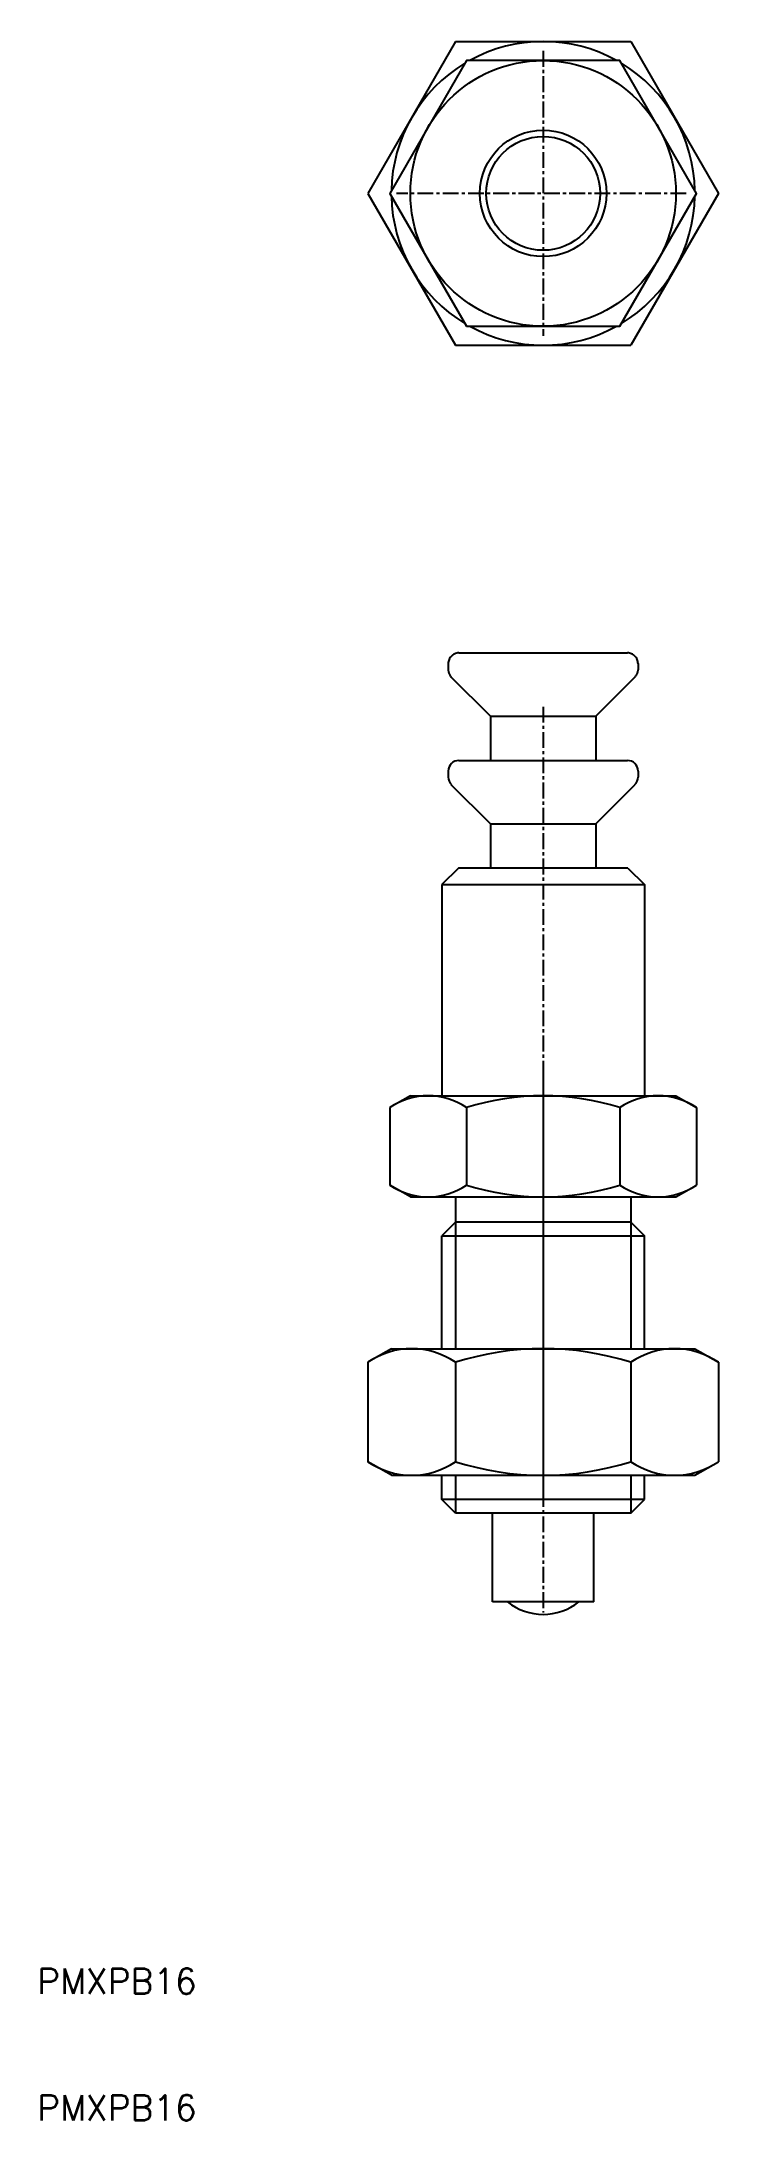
# Model space of a CAD drawing. Extents: x 10 to 64, y 10 to 174.
import ezdxf

# ---------------------------------------------------------------- set-up
doc = ezdxf.new("R2010")
doc.units = 0
doc.linetypes.add('CENTER', pattern=[2, 1.25, -0.25, 0.25, -0.25])
doc.linetypes.add('PHANTOM', pattern=[63.5, 31.75, -6.35, 6.35, -6.35, 6.35, -6.35])
doc.layers.get('0').update_dxf_attribs({"linetype": 'CONTINUOUS'})
doc.layers.add('CENTER', color=1, linetype='CENTER')
doc.styles.get("Standard").update_dxf_attribs({"font": 'txt.shx'})

msp = doc.modelspace()

# ---------------------------------------------------------------- linework, layer by layer
at = {"color": 7, "linetype": 'CONTINUOUS'}
for p, q in [((43.07, 174.33), (36.14, 162.33)), ((43.07, 174.33), (56.93, 174.33)), ((56.93, 174.33), (63.86, 162.33)), ((36.14, 162.33), (43.07, 150.33)), ((63.86, 162.33), (56.93, 150.33)), ((43.07, 150.33), (56.93, 150.33)), ((43.33, 117.5), (56.67, 117.5)), ((42.5, 116.67), (42.5, 116.18)), ((45.83, 112.5), (42.74, 115.59)), ((54.17, 112.5), (57.26, 115.59)), ((57.5, 116.67), (57.5, 116.18)), ((45.83, 112.5), (45.83, 109)), ((45.83, 112.5), (54.17, 112.5)), ((54.17, 112.5), (54.17, 109)), ((43.3, 109), (42, 107.7)), ((56.7, 109), (43.3, 109)), ((56.7, 109), (58, 107.7)), ((42, 107.7), (42, 91)), ((42, 107.7), (58, 107.7)), ((58, 107.7), (58, 91)), ((39.5, 91), (37.88, 90.06)), ((39.5, 91), (60.5, 91)), ((60.5, 91), (62.13, 90.06)), ((37.88, 90.06), (37.88, 83.94)), ((43.94, 90.06), (43.94, 83.94)), ((56.06, 90.06), (56.06, 83.94)), ((62.13, 90.06), (62.13, 83.94)), ((39.5, 83), (37.88, 83.94)), ((60.5, 83), (62.13, 83.94)), ((39.5, 83), (60.5, 83)), ((43.08, 83), (43.08, 81)), ((56.92, 83), (56.92, 81)), ((43.08, 81), (42, 79.92)), ((56.92, 81), (43.08, 81)), ((54.19, 81), (45.81, 81)), ((56.92, 81), (58, 79.92)), ((42, 71), (42, 79.92)), ((42, 79.92), (58, 79.92)), ((58, 71), (58, 79.92)), ((38, 71), (36.15, 69.93)), ((38, 71), (62, 71)), ((62, 71), (63.86, 69.93)), ((36.15, 69.93), (36.15, 62.07)), ((43.07, 69.93), (43.07, 62.07)), ((56.93, 69.93), (56.93, 62.07)), ((63.86, 69.93), (63.86, 62.07)), ((38, 61), (36.15, 62.07)), ((38, 61), (62, 61)), ((42, 59.08), (42, 61)), ((58, 59.08), (58, 61)), ((62, 61), (63.86, 62.07)), ((43.08, 58), (42, 59.08)), ((58, 59.08), (42, 59.08)), ((56.92, 58), (43.08, 58)), ((46, 51), (46, 58)), ((54, 51), (54, 58)), ((56.92, 58), (58, 59.08)), ((54, 51), (46, 51))]:
    msp.add_line(p, q, dxfattribs=at)
at = {"color": 3, "linetype": 'PHANTOM'}
for p, q in [((42.5, 125.17), (42.5, 124.68)), ((43.33, 126), (56.67, 126)), ((57.5, 125.17), (57.5, 124.68)), ((45.83, 121), (42.74, 124.09)), ((54.17, 121), (57.26, 124.09)), ((45.83, 121), (45.83, 117.5)), ((45.83, 121), (54.17, 121)), ((54.17, 121), (54.17, 117.5))]:
    msp.add_line(p, q, dxfattribs=at)
at = {"color": 3, "linetype": 'CONTINUOUS'}
for p, q in [((43.08, 81), (43.08, 71)), ((56.92, 81), (56.92, 71)), ((43.08, 61), (43.08, 58)), ((56.92, 61), (56.92, 58))]:
    msp.add_line(p, q, dxfattribs=at)
at = {"color": 7, "linetype": 'CONTINUOUS'}
msp.add_lwpolyline([(43.94, 151.83), (56.06, 151.83), (62.12, 162.33), (56.06, 172.83), (43.94, 172.83), (37.88, 162.33)], close=True, dxfattribs=at)
for radius in [10.5, 5, 4.5]:
    msp.add_circle((50, 162.33), radius, dxfattribs=at)
for centre, radius, start, end in [((50, 162.33), 12, 61.045, 118.955), ((50, 162.33), 12, 121.045, 178.955), ((50, 162.33), 12, 1.045, 58.955), ((50, 162.33), 12, 181.045, 238.955), ((50, 162.33), 12, 301.045, 358.955), ((50, 162.33), 12, 241.045, 298.955), ((43.33, 116.67), 0.833, 90, 180), ((56.67, 116.67), 0.833, 360, 90), ((43.33, 116.18), 0.833, 180, 225), ((56.67, 116.18), 0.833, 315, 360), ((40.91, 85.63), 5.37, 55.6158, 124.3842), ((50, 70.94), 20.06, 72.4121, 107.5879), ((59.09, 85.63), 5.37, 55.6158, 124.3842), ((40.91, 88.37), 5.37, 235.6158, 304.3842), ((50, 103.06), 20.06, 252.4121, 287.5879), ((59.09, 88.37), 5.37, 235.6158, 304.3842), ((39.61, 64.87), 6.13, 55.6158, 124.3842), ((50, 48.07), 22.93, 72.4121, 107.5879), ((60.39, 64.87), 6.13, 55.6158, 124.3842), ((39.61, 67.13), 6.13, 235.6158, 304.3842), ((50, 83.93), 22.93, 252.4121, 287.5879), ((60.39, 67.13), 6.13, 235.6158, 304.3842), ((50, 54.5), 4.5, 231.0576, 308.9424)]:
    msp.add_arc(centre, radius, start, end, dxfattribs=at)
at = {"color": 3, "linetype": 'PHANTOM'}
for centre, start, end in [((43.33, 125.17), 90, 180), ((56.67, 125.17), 360, 90), ((43.33, 124.68), 180, 225), ((56.67, 124.68), 315, 360)]:
    msp.add_arc(centre, 0.833, start, end, dxfattribs=at)
at = {"layer": 'CENTER', "color": 1, "linetype": 'CENTER'}
for p, q in [((50, 173.59), (50, 151.07)), ((61.31, 162.33), (38.41, 162.33)), ((50, 121.75), (50, 50.16)), ((50, 92.75), (50, 80.5)), ((50, 89.05), (50, 78.05)), ((50, 80.5), (50, 61.5)), ((50, 70), (50, 59))]:
    msp.add_line(p, q, dxfattribs=at)

# ---------------------------------------------------------------- texts
at = {"color": 7, "linetype": 'CONTINUOUS'}
for p in [(10, 20), (10, 10)]:
    msp.add_text('PMXPB16', height=2, dxfattribs=at).set_placement(p)

doc.saveas('drawing.dxf')
